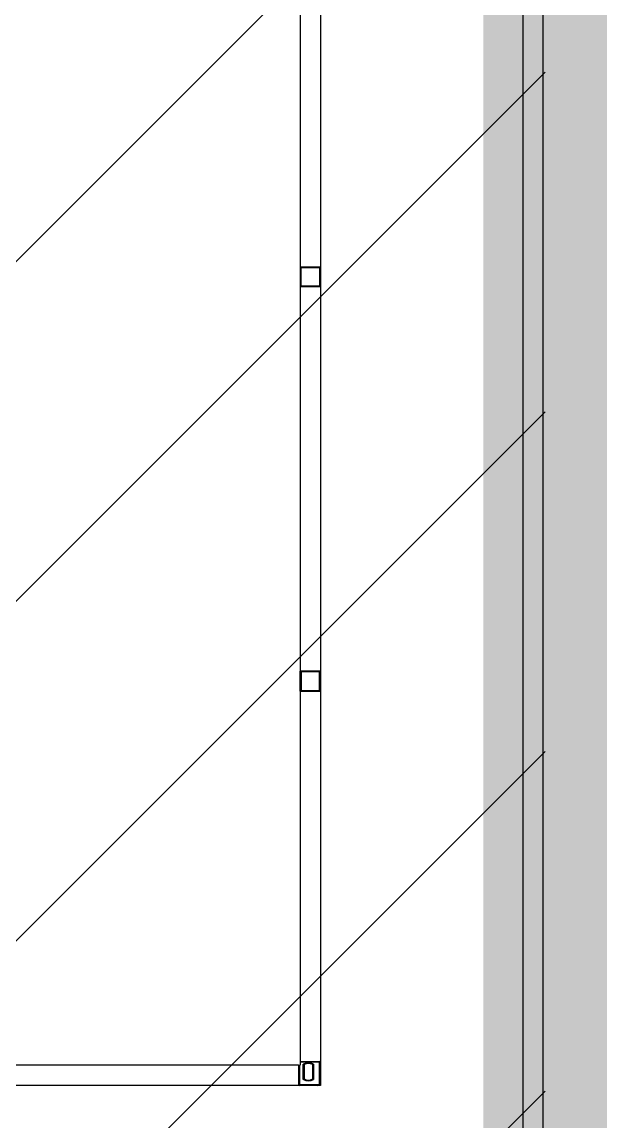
# Model space of a CAD drawing. Header units: millimetres. Extents: x 4133871 to 4440428, y -545651 to -495191.
# Drawn here: x 4436750.4 to 4437010.7, y -501639.3 to -501149.6 of the extents above; entities that cross this region are included whole.
import ezdxf

# ---------------------------------------------------------------- set-up
doc = ezdxf.new("R2010")
doc.units = ezdxf.units.MM
doc.header["$LTSCALE"] = 60
doc.layers.add('3', color=3, linetype='Continuous')
doc.layers.add('DITCH', color=7, linetype='Continuous', lineweight=0)

# ---------------------------------------------------------------- blocks, each defined once
blk = doc.blocks.new('KEY PLAN_NEW')
at = {"color": 253}
for p, q in [((-686.86, -1495.5), (-686.86, -1788.38)), ((-686.86, -1670.44), (-686.86, -1673.44)), ((-686.86, -1670.44), (-683.86, -1670.44)), ((-686.74, -1673.32), (-686.74, -1670.56)), ((-686.74, -1670.56), (-683.98, -1670.56)), ((-683.98, -1670.56), (-683.98, -1673.32)), ((-683.98, -1670.56), (-683.98, -1673.32)), ((-683.86, -1673.44), (-683.86, -1670.44)), ((-683.86, -1673.44), (-686.86, -1673.44)), ((-683.98, -1673.32), (-686.74, -1673.32)), ((-686.86, -1733.44), (-686.86, -1730.44)), ((-683.86, -1730.44), (-686.86, -1730.44)), ((-683.98, -1730.56), (-686.74, -1730.56)), ((-686.74, -1730.56), (-686.74, -1733.32)), ((-683.98, -1733.32), (-683.98, -1730.56)), ((-683.98, -1733.32), (-683.98, -1730.56)), ((-683.86, -1730.44), (-683.86, -1733.44)), ((-686.86, -1733.44), (-683.86, -1733.44)), ((-686.74, -1733.32), (-683.98, -1733.32)), ((-687.1, -1788.94), (-740.62, -1788.94)), ((-687.1, -1788.94), (-686.86, -1788.94)), ((-686.86, -1788.38), (-686.86, -1788.94))]:
    blk.add_line(p, q, dxfattribs=at)
at = {"color": 253, "linetype": 'Continuous'}
for p, q in [((-687.1, -1788.94), (-687.1, -1791.94)), ((-686.98, -1788.94), (-686.98, -1791.82)), ((-686.86, -1788.38), (-683.86, -1788.38)), ((-683.98, -1788.5), (-686.86, -1788.5)), ((-686.4, -1791.04), (-686.4, -1788.78)), ((-686.28, -1788.85), (-686.28, -1790.98)), ((-685.01, -1790.98), (-685.01, -1788.85)), ((-684.89, -1788.78), (-684.89, -1791.04)), ((-683.98, -1788.38), (-683.98, -1788.5)), ((-683.98, -1788.5), (-683.86, -1788.5)), ((-683.98, -1791.53), (-683.98, -1788.5)), ((-687.1, -1791.82), (-686.98, -1791.82)), ((-686.98, -1791.94), (-686.98, -1791.82)), ((-686.98, -1791.82), (-684.27, -1791.82)), ((-684.27, -1791.82), (-684.27, -1791.94)), ((-683.98, -1791.53), (-683.86, -1791.53)), ((-683.98, -1791.82), (-683.98, -1791.82)), ((-683.98, -1791.82), (-683.98, -1791.82))]:
    blk.add_line(p, q, dxfattribs=at)
at = {"color": 253}
blk.add_lwpolyline([(-743.86, -1491.94), (-683.86, -1491.94), (-683.86, -1791.94), (-743.86, -1791.94)], close=True, dxfattribs=at)
at = {"color": 253, "linetype": 'Continuous'}
for centre, radius, start, end in [((-685.64, -1789.91), 1.36, 56.2792, 123.7208), ((-685.64, -1789.91), 1.24, 59.1964, 120.8036), ((-683.98, -1788.5), 0.12, 0, 90), ((-686.98, -1791.82), 0.12, 180, 270), ((-685.64, -1789.91), 1.36, 236.2792, 303.7208), ((-685.64, -1789.91), 1.24, 239.1964, 300.8036), ((-684.27, -1791.53), 0.41, 270, 0), ((-684.27, -1791.53), 0.29, 270, 0)]:
    blk.add_arc(centre, radius, start, end, dxfattribs=at)
for points, knots in [([(-686.28, -1788.85), (-686.28, -1788.85, 46), (-686.28, -1788.85, 46), (-686.28, -1788.85, 46), (-686.28, -1788.85, 46), (-686.28, -1788.85, 46), (-686.28, -1788.85, 46), (-686.28, -1788.85, 46), (-686.28, -1788.85, 46), (-686.28, -1788.85, 46), (-686.28, -1788.84, 46), (-686.29, -1788.84, 46), (-686.29, -1788.84, 46), (-686.29, -1788.84, 46), (-686.29, -1788.84, 46), (-686.29, -1788.84, 46), (-686.3, -1788.84, 46), (-686.3, -1788.84, 46), (-686.3, -1788.84, 46), (-686.3, -1788.84, 46), (-686.3, -1788.83, 46), (-686.3, -1788.83, 46), (-686.31, -1788.83, 46), (-686.31, -1788.83, 46), (-686.32, -1788.83, 46), (-686.32, -1788.83, 46), (-686.32, -1788.82, 46), (-686.32, -1788.82, 46), (-686.32, -1788.82, 46), (-686.32, -1788.82, 46), (-686.33, -1788.82, 46), (-686.33, -1788.82, 46), (-686.34, -1788.82, 46), (-686.34, -1788.81, 46), (-686.35, -1788.81, 46), (-686.35, -1788.81, 46), (-686.35, -1788.81, 46), (-686.35, -1788.81, 46), (-686.36, -1788.8, 46), (-686.36, -1788.8, 46), (-686.36, -1788.8, 46), (-686.36, -1788.8, 46), (-686.37, -1788.8, 46), (-686.37, -1788.8, 46), (-686.38, -1788.79, 46), (-686.38, -1788.79, 46), (-686.39, -1788.79, 46), (-686.39, -1788.79, 46), (-686.39, -1788.78, 46), (-686.39, -1788.78, 46), (-686.39, -1788.78, 46), (-686.4, -1788.78, 46), (-686.4, -1788.78, 46), (-686.4, -1788.78, 46)], [0, 0, 0, 0, 0.06206, 0.12459, 0.12459, 0.155854, 0.155854, 0.171487, 0.171487, 0.187119, 0.187119, 0.249648, 0.249648, 0.312178, 0.312178, 0.343442, 0.343442, 0.359075, 0.359075, 0.374707, 0.374707, 0.437236, 0.437236, 0.499766, 0.499766, 0.53103, 0.53103, 0.546663, 0.546663, 0.562295, 0.562295, 0.624824, 0.624824, 0.687353, 0.687353, 0.749883, 0.749883, 0.765515, 0.765515, 0.781147, 0.781147, 0.812412, 0.812412, 0.874941, 0.874941, 0.937471, 0.937471, 0.968735, 0.968735, 0.984368, 0.992184, 0.992184, 1, 1, 1, 1]), ([(-684.89, -1788.78), (-684.89, -1788.78, 46), (-684.89, -1788.78, 46), (-684.89, -1788.78, 46), (-684.89, -1788.78, 46), (-684.89, -1788.78, 46), (-684.89, -1788.79, 46), (-684.9, -1788.79, 46), (-684.9, -1788.79, 46), (-684.91, -1788.79, 46), (-684.91, -1788.8, 46), (-684.92, -1788.8, 46), (-684.92, -1788.8, 46), (-684.92, -1788.8, 46), (-684.93, -1788.8, 46), (-684.93, -1788.8, 46), (-684.93, -1788.81, 46), (-684.93, -1788.81, 46), (-684.93, -1788.81, 46), (-684.94, -1788.81, 46), (-684.94, -1788.81, 46), (-684.95, -1788.82, 46), (-684.95, -1788.82, 46), (-684.96, -1788.82, 46), (-684.96, -1788.82, 46), (-684.96, -1788.82, 46), (-684.96, -1788.82, 46), (-684.96, -1788.82, 46), (-684.97, -1788.83, 46), (-684.97, -1788.83, 46), (-684.97, -1788.83, 46), (-684.97, -1788.83, 46), (-684.98, -1788.83, 46), (-684.98, -1788.83, 46), (-684.99, -1788.84, 46), (-684.99, -1788.84, 46), (-684.99, -1788.84, 46), (-684.99, -1788.84, 46), (-684.99, -1788.84, 46), (-684.99, -1788.84, 46), (-684.99, -1788.84, 46), (-684.99, -1788.84, 46), (-685, -1788.84, 46), (-685, -1788.84, 46), (-685, -1788.85, 46), (-685, -1788.85, 46), (-685, -1788.85, 46), (-685, -1788.85, 46), (-685, -1788.85, 46), (-685, -1788.85, 46), (-685.01, -1788.85, 46), (-685.01, -1788.85, 46), (-685.01, -1788.85, 46), (-685.01, -1788.85, 46)], [0, 0, 0, 0, 0.00782, 0.00782, 0.015639, 0.031279, 0.031279, 0.062557, 0.062557, 0.125114, 0.125114, 0.187671, 0.187671, 0.21895, 0.21895, 0.234589, 0.234589, 0.250228, 0.250228, 0.312785, 0.312785, 0.375342, 0.375342, 0.437899, 0.437899, 0.453538, 0.453538, 0.469178, 0.469178, 0.500456, 0.500456, 0.563013, 0.563013, 0.62557, 0.62557, 0.641209, 0.641209, 0.656849, 0.656849, 0.688127, 0.688127, 0.750684, 0.750684, 0.813241, 0.813241, 0.828881, 0.828881, 0.84452, 0.84452, 0.875798, 0.875798, 0.938355, 1, 1, 1, 1]), ([(-686.28, -1790.98), (-686.28, -1790.98, 46), (-686.28, -1790.98, 46), (-686.28, -1790.98, 46), (-686.28, -1790.98, 46), (-686.28, -1790.98, 46), (-686.28, -1790.98, 46), (-686.28, -1790.98, 46), (-686.28, -1790.98, 46), (-686.28, -1790.98, 46), (-686.28, -1790.98, 46), (-686.29, -1790.98, 46), (-686.29, -1790.99, 46), (-686.29, -1790.99, 46), (-686.29, -1790.99, 46), (-686.29, -1790.99, 46), (-686.3, -1790.99, 46), (-686.3, -1790.99, 46), (-686.3, -1790.99, 46), (-686.3, -1790.99, 46), (-686.3, -1790.99, 46), (-686.3, -1790.99, 46), (-686.31, -1791, 46), (-686.31, -1791, 46), (-686.32, -1791, 46), (-686.32, -1791, 46), (-686.32, -1791, 46), (-686.32, -1791, 46), (-686.32, -1791, 46), (-686.32, -1791, 46), (-686.33, -1791.01, 46), (-686.33, -1791.01, 46), (-686.34, -1791.01, 46), (-686.34, -1791.01, 46), (-686.35, -1791.02, 46), (-686.35, -1791.02, 46), (-686.35, -1791.02, 46), (-686.35, -1791.02, 46), (-686.36, -1791.02, 46), (-686.36, -1791.02, 46), (-686.36, -1791.03, 46), (-686.36, -1791.03, 46), (-686.37, -1791.03, 46), (-686.37, -1791.03, 46), (-686.38, -1791.03, 46), (-686.38, -1791.04, 46), (-686.39, -1791.04, 46), (-686.39, -1791.04, 46), (-686.39, -1791.04, 46), (-686.39, -1791.04, 46), (-686.39, -1791.04, 46), (-686.4, -1791.04, 46), (-686.4, -1791.04, 46), (-686.4, -1791.04, 46)], [0, 0, 0, 0, 0.06206, 0.12459, 0.12459, 0.155854, 0.155854, 0.171487, 0.171487, 0.187119, 0.187119, 0.249648, 0.249648, 0.312178, 0.312178, 0.343442, 0.343442, 0.359075, 0.359075, 0.374707, 0.374707, 0.437236, 0.437236, 0.499766, 0.499766, 0.53103, 0.53103, 0.546663, 0.546663, 0.562295, 0.562295, 0.624824, 0.624824, 0.687353, 0.687353, 0.749883, 0.749883, 0.765515, 0.765515, 0.781147, 0.781147, 0.812412, 0.812412, 0.874941, 0.874941, 0.937471, 0.937471, 0.968735, 0.968735, 0.984368, 0.992184, 0.992184, 1, 1, 1, 1]), ([(-684.89, -1791.04), (-684.89, -1791.04, 46), (-684.89, -1791.04, 46), (-684.89, -1791.04, 46), (-684.89, -1791.04, 46), (-684.89, -1791.04, 46), (-684.89, -1791.04, 46), (-684.9, -1791.04, 46), (-684.9, -1791.04, 46), (-684.91, -1791.03, 46), (-684.91, -1791.03, 46), (-684.92, -1791.03, 46), (-684.92, -1791.03, 46), (-684.92, -1791.03, 46), (-684.93, -1791.02, 46), (-684.93, -1791.02, 46), (-684.93, -1791.02, 46), (-684.93, -1791.02, 46), (-684.93, -1791.02, 46), (-684.94, -1791.02, 46), (-684.94, -1791.01, 46), (-684.95, -1791.01, 46), (-684.95, -1791.01, 46), (-684.96, -1791.01, 46), (-684.96, -1791, 46), (-684.96, -1791, 46), (-684.96, -1791, 46), (-684.96, -1791, 46), (-684.97, -1791, 46), (-684.97, -1791, 46), (-684.97, -1791, 46), (-684.97, -1791, 46), (-684.98, -1790.99, 46), (-684.98, -1790.99, 46), (-684.99, -1790.99, 46), (-684.99, -1790.99, 46), (-684.99, -1790.99, 46), (-684.99, -1790.99, 46), (-684.99, -1790.99, 46), (-684.99, -1790.99, 46), (-684.99, -1790.99, 46), (-684.99, -1790.99, 46), (-685, -1790.98, 46), (-685, -1790.98, 46), (-685, -1790.98, 46), (-685, -1790.98, 46), (-685, -1790.98, 46), (-685, -1790.98, 46), (-685, -1790.98, 46), (-685, -1790.98, 46), (-685.01, -1790.98, 46), (-685.01, -1790.98, 46), (-685.01, -1790.98, 46), (-685.01, -1790.98, 46)], [0, 0, 0, 0, 0.00782, 0.00782, 0.015639, 0.031279, 0.031279, 0.062557, 0.062557, 0.125114, 0.125114, 0.187671, 0.187671, 0.21895, 0.21895, 0.234589, 0.234589, 0.250228, 0.250228, 0.312785, 0.312785, 0.375342, 0.375342, 0.437899, 0.437899, 0.453538, 0.453538, 0.469178, 0.469178, 0.500456, 0.500456, 0.563013, 0.563013, 0.62557, 0.62557, 0.641209, 0.641209, 0.656849, 0.656849, 0.688127, 0.688127, 0.750684, 0.750684, 0.813241, 0.813241, 0.828881, 0.828881, 0.84452, 0.84452, 0.875798, 0.875798, 0.938355, 1, 1, 1, 1])]:
    blk.add_open_spline(points, degree=3, knots=knots, dxfattribs=at)
at = {"layer": 'DITCH', "color": 253, "lineweight": -3}
for p, q in [((-653.86, -603.47), (-653.86, -1871.94)), ((-650.86, -603.47), (-650.86, -1871.94))]:
    blk.add_line(p, q, dxfattribs=at)

msp = doc.modelspace()

# ---------------------------------------------------------------- hatches: boundary and pattern name
at = {"layer": '3'}
h = msp.add_hatch(dxfattribs=at)
h.set_pattern_fill('ANSI31', color=256, scale=855.36)
h.set_pattern_definition([(45, (222650.51, -107751.94), (-75.603857, 75.603857), [])])
h.paths.add_polyline_path([(4434263.16, -500083.05), (4434443.16, -500083.05), (4434443.16, -499723.05), (4434983.16, -499723.05), (4434983.16, -499543.05), (4436083.16, -499543.05), (4436083.16, -499665.45), (4436923.52, -499665.45), (4436923.52, -500263.05), (4436983.16, -500263.05), (4436983.16, -501723.05), (4435732.16, -501723.05), (4435732.16, -501727.55), (4435723.16, -501727.55), (4435723.16, -501903.05), (4435163.16, -501903.05), (4435163.16, -501543.05), (4434803.16, -501543.05), (4434803.16, -501183.05), (4434443.16, -501183.05), (4434443.16, -500823.05), (4433903.16, -500823.05), (4433903.16, -500443.05), (4434263.16, -500443.05)])

# ---------------------------------------------------------------- linework, layer by layer
at = {"layer": '3', "const_width": 55}
msp.add_lwpolyline([(4434263.16, -500083.05), (4434443.16, -500083.05), (4434443.16, -499723.05), (4434983.16, -499723.05), (4434983.16, -499543.05), (4436083.16, -499543.05), (4436083.16, -499665.45), (4436923.52, -499665.45), (4436923.52, -500263.05), (4436983.16, -500263.05), (4436983.16, -501723.05), (4435732.16, -501723.05), (4435732.16, -501727.55), (4435723.16, -501727.55), (4435723.16, -501903.05), (4435163.16, -501903.05), (4435163.16, -501543.05), (4434803.16, -501543.05), (4434803.16, -501183.05), (4434443.16, -501183.05), (4434443.16, -500823.05), (4433903.16, -500823.05), (4433903.16, -500443.05), (4434263.16, -500443.05)], close=True, dxfattribs=at)

# ---------------------------------------------------------------- block references
at = {"xscale": 3, "yscale": 3, "zscale": 3}
msp.add_blockref('KEY PLAN_NEW', (4438934.75, -496247.22), dxfattribs=at)

doc.saveas('drawing.dxf')
